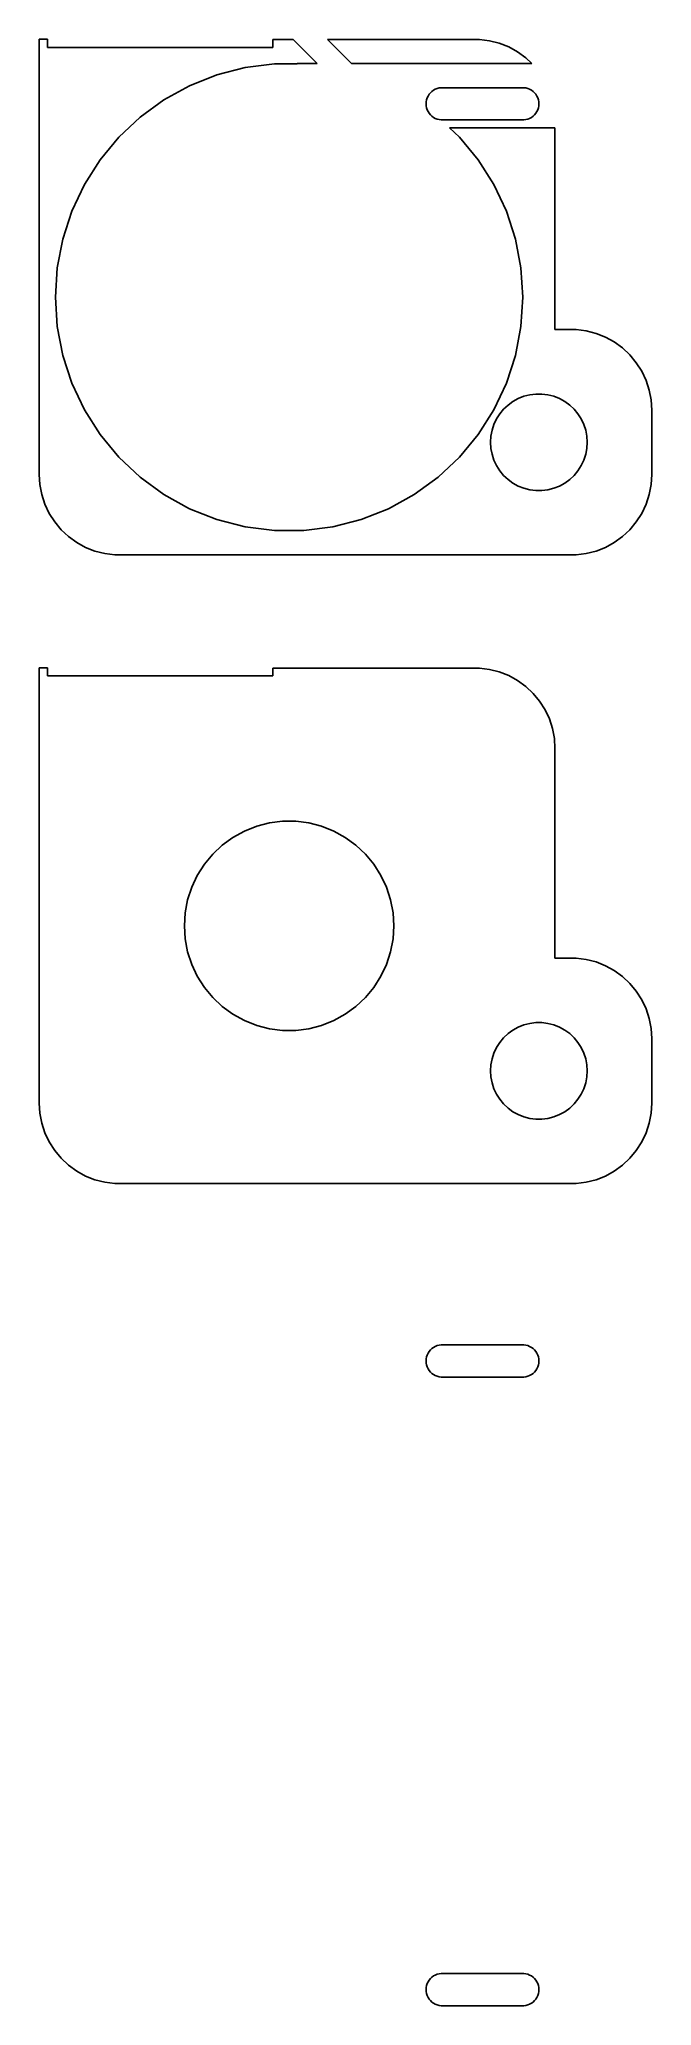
# Model space of a CAD drawing. Header units: metres. Extents: x -16 to 22, y 11 to 133.
import ezdxf

# ---------------------------------------------------------------- set-up
doc = ezdxf.new("R2010")
doc.units = ezdxf.units.M

msp = doc.modelspace()

# ---------------------------------------------------------------- linework, layer by layer
for p, q in [((-15.5, 133), (-16, 133)), ((-16, 133), (-16, 106)), ((-15.5, 132.5), (-15.5, 133)), ((-0.24013, 132.99), (-1.5, 132.99)), ((-1.5, 132.99), (-1.5, 132.5)), ((1.24998, 131.5), (-0.24013, 132.99)), ((11.3139, 132.99), (1.88118, 132.99)), ((1.88118, 132.99), (3.37131, 131.5)), ((11.9369, 132.911), (11.3139, 132.99)), ((-1.5, 132.5), (-15.5, 132.5)), ((12.5451, 132.755), (11.9369, 132.911)), ((13.1289, 132.524), (12.5451, 132.755)), ((13.6791, 132.222), (13.1289, 132.524)), ((14.1871, 131.853), (13.6791, 132.222)), ((14.5626, 131.5), (14.1871, 131.853)), ((-6.6738, 130.12), (-4.98074, 130.79)), ((-4.98074, 130.79), (-3.21703, 131.243)), ((-3.21703, 131.243), (-1.41046, 131.471)), ((-1.41046, 131.471), (0, 131.471)), ((0, 131.471), (0, 131.5)), ((0, 131.5), (1.24998, 131.5)), ((3.37131, 131.5), (14.5626, 131.5)), ((-8.26949, 129.243), (-6.6738, 130.12)), ((8.07022, 129.368), (8.0314, 129.249)), ((8.12369, 129.482), (8.07022, 129.368)), ((8.19098, 129.588), (8.12369, 129.482)), ((8.27103, 129.685), (8.19098, 129.588)), ((8.36256, 129.771), (8.27103, 129.685)), ((8.46417, 129.844), (8.36256, 129.771)), ((8.57422, 129.905), (8.46417, 129.844)), ((8.69098, 129.951), (8.57422, 129.905)), ((8.81261, 129.982), (8.69098, 129.951)), ((8.93721, 129.998), (8.81261, 129.982)), ((14.0628, 129.998), (8.93721, 129.998)), ((14.1874, 129.982), (14.0628, 129.998)), ((14.309, 129.951), (14.1874, 129.982)), ((14.4258, 129.905), (14.309, 129.951)), ((14.5358, 129.844), (14.4258, 129.905)), ((14.6374, 129.771), (14.5358, 129.844)), ((14.729, 129.685), (14.6374, 129.771)), ((14.809, 129.588), (14.729, 129.685)), ((14.8763, 129.482), (14.809, 129.588)), ((14.9298, 129.368), (14.8763, 129.482)), ((14.9686, 129.249), (14.9298, 129.368)), ((-11.07, 126.926), (-9.74265, 128.172)), ((-9.74265, 128.172), (-8.26949, 129.243)), ((8.00787, 129.125), (8, 129)), ((8, 129), (8.00787, 128.875)), ((8.0314, 129.249), (8.00787, 129.125)), ((8.00787, 128.875), (8.0314, 128.751)), ((8.0314, 128.751), (8.07022, 128.632)), ((8.07022, 128.632), (8.12369, 128.518)), ((8.12369, 128.518), (8.19098, 128.412)), ((8.19098, 128.412), (8.27103, 128.315)), ((8.27103, 128.315), (8.36256, 128.229)), ((8.36256, 128.229), (8.46417, 128.156)), ((8.46417, 128.156), (8.57422, 128.095)), ((14.4258, 128.095), (14.5358, 128.156)), ((14.5358, 128.156), (14.6374, 128.229)), ((14.6374, 128.229), (14.729, 128.315)), ((14.729, 128.315), (14.809, 128.412)), ((14.809, 128.412), (14.8763, 128.518)), ((14.8763, 128.518), (14.9298, 128.632)), ((14.9298, 128.632), (14.9686, 128.751)), ((14.9921, 129.125), (14.9686, 129.249)), ((14.9686, 128.751), (14.9921, 128.875)), ((15, 129), (14.9921, 129.125)), ((14.9921, 128.875), (15, 129)), ((-12.2307, 125.523), (-11.07, 126.926)), ((8.57422, 128.095), (8.69098, 128.049)), ((8.69098, 128.049), (8.81261, 128.018)), ((8.81261, 128.018), (8.93721, 128.002)), ((8.93721, 128.002), (14.0628, 128.002)), ((16, 127.5), (9.45872, 127.5)), ((9.45872, 127.5), (10.07, 126.926)), ((10.07, 126.926), (11.2307, 125.523)), ((14.0628, 128.002), (14.1874, 128.018)), ((14.1874, 128.018), (14.309, 128.049)), ((14.309, 128.049), (14.4258, 128.095)), ((16, 114.99), (16, 127.5)), ((-13.2064, 123.985), (-12.2307, 125.523)), ((11.2307, 125.523), (12.2064, 123.985)), ((-13.9818, 122.338), (-13.2064, 123.985)), ((12.2064, 123.985), (12.9818, 122.338)), ((-14.5444, 120.606), (-13.9818, 122.338)), ((12.9818, 122.338), (13.5444, 120.606)), ((-14.8857, 118.817), (-14.5444, 120.606)), ((13.5444, 120.606), (13.8857, 118.817)), ((-15, 117), (-14.8857, 118.817)), ((13.8857, 118.817), (14, 117)), ((-14.8857, 115.183), (-15, 117)), ((14, 117), (13.8857, 115.183)), ((-14.5444, 113.394), (-14.8857, 115.183)), ((13.8857, 115.183), (13.5444, 113.394)), ((17.3139, 114.99), (16, 114.99)), ((17.9369, 114.911), (17.3139, 114.99)), ((18.5451, 114.755), (17.9369, 114.911)), ((19.1289, 114.524), (18.5451, 114.755)), ((19.6791, 114.222), (19.1289, 114.524)), ((20.1871, 113.853), (19.6791, 114.222)), ((20.6448, 113.423), (20.1871, 113.853)), ((-13.9818, 111.662), (-14.5444, 113.394)), ((13.5444, 113.394), (12.9818, 111.662)), ((21.0451, 112.939), (20.6448, 113.423)), ((21.3815, 112.409), (21.0451, 112.939)), ((21.6489, 111.841), (21.3815, 112.409)), ((-13.2064, 110.015), (-13.9818, 111.662)), ((12.9818, 111.662), (12.2064, 110.015)), ((21.8429, 111.243), (21.6489, 111.841)), ((21.9606, 110.627), (21.8429, 111.243)), ((-12.2307, 108.477), (-13.2064, 110.015)), ((12.2064, 110.015), (11.2307, 108.477)), ((12.5729, 109.763), (12.8131, 110.054)), ((12.8131, 110.054), (13.0877, 110.312)), ((13.0877, 110.312), (13.3925, 110.533)), ((13.3925, 110.533), (13.7227, 110.714)), ((13.7227, 110.714), (14.0729, 110.853)), ((14.0729, 110.853), (14.4379, 110.947)), ((14.4379, 110.947), (14.8116, 110.994)), ((14.8116, 110.994), (15.1884, 110.994)), ((15.1884, 110.994), (15.5621, 110.947)), ((15.5621, 110.947), (15.927, 110.853)), ((15.927, 110.853), (16.2773, 110.714)), ((16.2773, 110.714), (16.6075, 110.533)), ((16.6075, 110.533), (16.9123, 110.312)), ((16.9123, 110.312), (17.1869, 110.054)), ((17.1869, 110.054), (17.427, 109.763)), ((22, 110), (21.9606, 110.627)), ((22, 106), (22, 110)), ((12.0237, 108.376), (12.0942, 108.746)), ((12.0942, 108.746), (12.2107, 109.104)), ((12.2107, 109.104), (12.3711, 109.445)), ((12.3711, 109.445), (12.5729, 109.763)), ((17.427, 109.763), (17.6289, 109.445)), ((17.6289, 109.445), (17.7893, 109.104)), ((17.7893, 109.104), (17.9057, 108.746)), ((17.9057, 108.746), (17.9763, 108.376)), ((-11.07, 107.074), (-12.2307, 108.477)), ((11.2307, 108.477), (10.07, 107.074)), ((12, 108), (12.0237, 108.376)), ((12.0237, 107.624), (12, 108)), ((12.0942, 107.254), (12.0237, 107.624)), ((17.9763, 107.624), (17.9057, 107.254)), ((17.9763, 108.376), (18, 108)), ((18, 108), (17.9763, 107.624)), ((-9.74265, 105.828), (-11.07, 107.074)), ((10.07, 107.074), (8.74265, 105.828)), ((12.2107, 106.896), (12.0942, 107.254)), ((12.3711, 106.555), (12.2107, 106.896)), ((12.5729, 106.237), (12.3711, 106.555)), ((12.8131, 105.946), (12.5729, 106.237)), ((17.427, 106.237), (17.1869, 105.946)), ((17.6289, 106.555), (17.427, 106.237)), ((17.7893, 106.896), (17.6289, 106.555)), ((17.9057, 107.254), (17.7893, 106.896)), ((-16, 106), (-15.9606, 105.373)), ((-15.9606, 105.373), (-15.8429, 104.757)), ((-8.26949, 104.757), (-9.74265, 105.828)), ((8.74265, 105.828), (7.26949, 104.757)), ((13.0877, 105.688), (12.8131, 105.946)), ((13.3925, 105.467), (13.0877, 105.688)), ((13.7227, 105.286), (13.3925, 105.467)), ((14.0729, 105.147), (13.7227, 105.286)), ((14.4379, 105.053), (14.0729, 105.147)), ((14.8116, 105.006), (14.4379, 105.053)), ((15.1884, 105.006), (14.8116, 105.006)), ((15.5621, 105.053), (15.1884, 105.006)), ((15.927, 105.147), (15.5621, 105.053)), ((16.2773, 105.286), (15.927, 105.147)), ((16.6075, 105.467), (16.2773, 105.286)), ((16.9123, 105.688), (16.6075, 105.467)), ((17.1869, 105.946), (16.9123, 105.688)), ((21.8429, 104.757), (21.9606, 105.373)), ((21.9606, 105.373), (22, 106)), ((-15.8429, 104.757), (-15.6489, 104.159)), ((-15.6489, 104.159), (-15.3815, 103.591)), ((-6.6738, 103.88), (-8.26949, 104.757)), ((-4.98074, 103.21), (-6.6738, 103.88)), ((5.6738, 103.88), (3.98074, 103.21)), ((7.26949, 104.757), (5.6738, 103.88)), ((21.3815, 103.591), (21.6489, 104.159)), ((21.6489, 104.159), (21.8429, 104.757)), ((-15.3815, 103.591), (-15.0451, 103.061)), ((-15.0451, 103.061), (-14.6448, 102.577)), ((-14.6448, 102.577), (-14.1871, 102.147)), ((-3.21703, 102.757), (-4.98074, 103.21)), ((-1.41046, 102.529), (-3.21703, 102.757)), ((0.41046, 102.529), (-1.41046, 102.529)), ((2.21703, 102.757), (0.41046, 102.529)), ((3.98074, 103.21), (2.21703, 102.757)), ((20.1871, 102.147), (20.6448, 102.577)), ((20.6448, 102.577), (21.0451, 103.061)), ((21.0451, 103.061), (21.3815, 103.591)), ((-14.1871, 102.147), (-13.6791, 101.778)), ((-13.6791, 101.778), (-13.1289, 101.476)), ((-13.1289, 101.476), (-12.5451, 101.245)), ((18.5451, 101.245), (19.1289, 101.476)), ((19.1289, 101.476), (19.6791, 101.778)), ((19.6791, 101.778), (20.1871, 102.147)), ((-12.5451, 101.245), (-11.9369, 101.089)), ((-11.9369, 101.089), (-11.3139, 101.01)), ((-11.3139, 101.01), (17.3139, 101.01)), ((17.3139, 101.01), (17.9369, 101.089)), ((17.9369, 101.089), (18.5451, 101.245)), ((-15.5, 94), (-16, 94)), ((-16, 94), (-16, 67)), ((-15.5, 93.5), (-15.5, 94)), ((11.3139, 93.9901), (-1.5, 93.9901)), ((-1.5, 93.9901), (-1.5, 93.5)), ((11.9369, 93.9114), (11.3139, 93.9901)), ((-1.5, 93.5), (-15.5, 93.5)), ((12.5451, 93.7553), (11.9369, 93.9114)), ((13.1289, 93.5241), (12.5451, 93.7553)), ((13.6791, 93.2216), (13.1289, 93.5241)), ((14.1871, 92.8526), (13.6791, 93.2216)), ((14.6448, 92.4227), (14.1871, 92.8526)), ((15.0451, 91.9389), (14.6448, 92.4227)), ((15.3815, 91.4088), (15.0451, 91.9389)), ((15.6489, 90.8406), (15.3815, 91.4088)), ((15.8429, 90.2434), (15.6489, 90.8406)), ((15.9606, 89.6267), (15.8429, 90.2434)), ((16, 89), (15.9606, 89.6267)), ((16, 75.9901), (16, 89)), ((-3.26756, 83.8814), (-2.50861, 84.1819)), ((-2.50861, 84.1819), (-1.71797, 84.3849)), ((-1.71797, 84.3849), (-0.90813, 84.4872)), ((-0.90813, 84.4872), (-0.09186, 84.4872)), ((-0.09186, 84.4872), (0.71797, 84.3849)), ((0.71797, 84.3849), (1.50861, 84.1819)), ((1.50861, 84.1819), (2.26756, 83.8814)), ((-5.23828, 82.4496), (-4.64325, 83.0083)), ((-4.64325, 83.0083), (-3.98286, 83.4881)), ((-3.98286, 83.4881), (-3.26756, 83.8814)), ((2.26756, 83.8814), (2.98286, 83.4881)), ((2.98286, 83.4881), (3.64325, 83.0083)), ((3.64325, 83.0083), (4.23828, 82.4496)), ((-6.19598, 81.1314), (-5.75861, 81.8206)), ((-5.75861, 81.8206), (-5.23828, 82.4496)), ((4.23828, 82.4496), (4.75861, 81.8206)), ((4.75861, 81.8206), (5.19598, 81.1314)), ((-6.54353, 80.3928), (-6.19598, 81.1314)), ((5.19598, 81.1314), (5.54353, 80.3928)), ((-6.94873, 78.8147), (-6.79578, 79.6165)), ((-6.79578, 79.6165), (-6.54353, 80.3928)), ((5.54353, 80.3928), (5.79578, 79.6165)), ((5.79578, 79.6165), (5.94873, 78.8147)), ((-7, 78), (-6.94873, 78.8147)), ((5.94873, 78.8147), (6, 78)), ((-6.94873, 77.1853), (-7, 78)), ((-6.79578, 76.3835), (-6.94873, 77.1853)), ((5.94873, 77.1853), (5.79578, 76.3835)), ((6, 78), (5.94873, 77.1853)), ((-6.54353, 75.6072), (-6.79578, 76.3835)), ((5.79578, 76.3835), (5.54353, 75.6072)), ((17.3139, 75.9901), (16, 75.9901)), ((17.9369, 75.9114), (17.3139, 75.9901)), ((18.5451, 75.7553), (17.9369, 75.9114)), ((19.1289, 75.5241), (18.5451, 75.7553)), ((-6.19598, 74.8686), (-6.54353, 75.6072)), ((-5.75861, 74.1794), (-6.19598, 74.8686)), ((5.19598, 74.8686), (4.75861, 74.1794)), ((5.54353, 75.6072), (5.19598, 74.8686)), ((19.6791, 75.2216), (19.1289, 75.5241)), ((20.1871, 74.8526), (19.6791, 75.2216)), ((20.6448, 74.4227), (20.1871, 74.8526)), ((21.0451, 73.9389), (20.6448, 74.4227)), ((-5.23828, 73.5504), (-5.75861, 74.1794)), ((-4.64325, 72.9917), (-5.23828, 73.5504)), ((4.23828, 73.5504), (3.64325, 72.9917)), ((4.75861, 74.1794), (4.23828, 73.5504)), ((21.3815, 73.4088), (21.0451, 73.9389)), ((21.6489, 72.8406), (21.3815, 73.4088)), ((-3.98286, 72.5119), (-4.64325, 72.9917)), ((-3.26756, 72.1186), (-3.98286, 72.5119)), ((-2.50861, 71.8181), (-3.26756, 72.1186)), ((2.26756, 72.1186), (1.50861, 71.8181)), ((2.98286, 72.5119), (2.26756, 72.1186)), ((3.64325, 72.9917), (2.98286, 72.5119)), ((14.4379, 71.9469), (14.8116, 71.9941)), ((14.8116, 71.9941), (15.1884, 71.9941)), ((15.1884, 71.9941), (15.5621, 71.9469)), ((21.8429, 72.2435), (21.6489, 72.8406)), ((21.9606, 71.6267), (21.8429, 72.2435)), ((-1.71797, 71.6151), (-2.50861, 71.8181)), ((-0.90813, 71.5128), (-1.71797, 71.6151)), ((-0.09186, 71.5128), (-0.90813, 71.5128)), ((0.71797, 71.6151), (-0.09186, 71.5128)), ((1.50861, 71.8181), (0.71797, 71.6151)), ((12.3711, 70.4453), (12.5729, 70.7634)), ((12.5729, 70.7634), (12.8131, 71.0536)), ((12.8131, 71.0536), (13.0877, 71.3116)), ((13.0877, 71.3116), (13.3925, 71.533)), ((13.3925, 71.533), (13.7227, 71.7145)), ((13.7227, 71.7145), (14.0729, 71.8532)), ((14.0729, 71.8532), (14.4379, 71.9469)), ((15.5621, 71.9469), (15.927, 71.8532)), ((15.927, 71.8532), (16.2773, 71.7145)), ((16.2773, 71.7145), (16.6075, 71.533)), ((16.6075, 71.533), (16.9123, 71.3116)), ((16.9123, 71.3116), (17.1869, 71.0536)), ((17.1869, 71.0536), (17.427, 70.7634)), ((17.427, 70.7634), (17.6289, 70.4453)), ((22, 71), (21.9606, 71.6267)), ((22, 67), (22, 71)), ((12.0237, 69.376), (12.0942, 69.7461)), ((12.0942, 69.7461), (12.2107, 70.1044)), ((12.2107, 70.1044), (12.3711, 70.4453)), ((17.6289, 70.4453), (17.7893, 70.1044)), ((17.7893, 70.1044), (17.9057, 69.7461)), ((17.9057, 69.7461), (17.9763, 69.376)), ((12, 69), (12.0237, 69.376)), ((12.0237, 68.624), (12, 69)), ((12.0942, 68.2539), (12.0237, 68.624)), ((17.9763, 68.624), (17.9057, 68.2539)), ((17.9763, 69.376), (18, 69)), ((18, 69), (17.9763, 68.624)), ((12.2107, 67.8956), (12.0942, 68.2539)), ((12.3711, 67.5547), (12.2107, 67.8956)), ((12.5729, 67.2366), (12.3711, 67.5547)), ((12.8131, 66.9464), (12.5729, 67.2366)), ((17.427, 67.2366), (17.1869, 66.9464)), ((17.6289, 67.5547), (17.427, 67.2366)), ((17.7893, 67.8956), (17.6289, 67.5547)), ((17.9057, 68.2539), (17.7893, 67.8956)), ((-16, 67), (-15.9606, 66.3733)), ((-15.9606, 66.3733), (-15.8429, 65.7566)), ((13.0877, 66.6885), (12.8131, 66.9464)), ((13.3925, 66.467), (13.0877, 66.6885)), ((13.7227, 66.2855), (13.3925, 66.467)), ((14.0729, 66.1468), (13.7227, 66.2855)), ((14.4379, 66.0531), (14.0729, 66.1468)), ((14.8116, 66.0059), (14.4379, 66.0531)), ((15.1884, 66.0059), (14.8116, 66.0059)), ((15.5621, 66.0531), (15.1884, 66.0059)), ((15.927, 66.1468), (15.5621, 66.0531)), ((16.2773, 66.2855), (15.927, 66.1468)), ((16.6075, 66.467), (16.2773, 66.2855)), ((16.9123, 66.6885), (16.6075, 66.467)), ((17.1869, 66.9464), (16.9123, 66.6885)), ((21.8429, 65.7566), (21.9606, 66.3733)), ((21.9606, 66.3733), (22, 67)), ((-15.8429, 65.7566), (-15.6489, 65.1594)), ((-15.6489, 65.1594), (-15.3815, 64.5912)), ((21.3815, 64.5912), (21.6489, 65.1594)), ((21.6489, 65.1594), (21.8429, 65.7566)), ((-15.3815, 64.5912), (-15.0451, 64.0611)), ((-15.0451, 64.0611), (-14.6448, 63.5773)), ((-14.6448, 63.5773), (-14.1871, 63.1474)), ((20.1871, 63.1474), (20.6448, 63.5773)), ((20.6448, 63.5773), (21.0451, 64.0611)), ((21.0451, 64.0611), (21.3815, 64.5912)), ((-14.1871, 63.1474), (-13.6791, 62.7784)), ((-13.6791, 62.7784), (-13.1289, 62.4759)), ((-13.1289, 62.4759), (-12.5451, 62.2447)), ((-12.5451, 62.2447), (-11.9369, 62.0886)), ((17.9369, 62.0886), (18.5451, 62.2447)), ((18.5451, 62.2447), (19.1289, 62.4759)), ((19.1289, 62.4759), (19.6791, 62.7784)), ((19.6791, 62.7784), (20.1871, 63.1474)), ((-11.9369, 62.0886), (-11.3139, 62.0099)), ((-11.3139, 62.0099), (17.3139, 62.0099)), ((17.3139, 62.0099), (17.9369, 62.0886)), ((8.0314, 51.2487), (8.00787, 51.1253)), ((8.07022, 51.3681), (8.0314, 51.2487)), ((8.12369, 51.4818), (8.07022, 51.3681)), ((8.19098, 51.5878), (8.12369, 51.4818)), ((8.27103, 51.6845), (8.19098, 51.5878)), ((8.36256, 51.7705), (8.27103, 51.6845)), ((8.46417, 51.8443), (8.36256, 51.7705)), ((8.57422, 51.9048), (8.46417, 51.8443)), ((8.69098, 51.951), (8.57422, 51.9048)), ((8.81261, 51.9823), (8.69098, 51.951)), ((8.93721, 51.998), (8.81261, 51.9823)), ((14.0628, 51.998), (8.93721, 51.998)), ((14.1874, 51.9823), (14.0628, 51.998)), ((14.309, 51.951), (14.1874, 51.9823)), ((14.4258, 51.9048), (14.309, 51.951)), ((14.5358, 51.8443), (14.4258, 51.9048)), ((14.6374, 51.7705), (14.5358, 51.8443)), ((14.729, 51.6845), (14.6374, 51.7705)), ((14.809, 51.5878), (14.729, 51.6845)), ((14.8763, 51.4818), (14.809, 51.5878)), ((14.9298, 51.3681), (14.8763, 51.4818)), ((14.9686, 51.2487), (14.9298, 51.3681)), ((14.9921, 51.1253), (14.9686, 51.2487)), ((8.00787, 51.1253), (8, 51)), ((8, 51), (8.00787, 50.8747)), ((8.00787, 50.8747), (8.0314, 50.7513)), ((8.0314, 50.7513), (8.07022, 50.6319)), ((8.07022, 50.6319), (8.12369, 50.5182)), ((8.12369, 50.5182), (8.19098, 50.4122)), ((8.19098, 50.4122), (8.27103, 50.3154)), ((8.27103, 50.3154), (8.36256, 50.2295)), ((8.36256, 50.2295), (8.46417, 50.1557)), ((8.46417, 50.1557), (8.57422, 50.0952)), ((8.57422, 50.0952), (8.69098, 50.0489)), ((8.69098, 50.0489), (8.81261, 50.0177)), ((14.1874, 50.0177), (14.309, 50.0489)), ((14.309, 50.0489), (14.4258, 50.0952)), ((14.4258, 50.0952), (14.5358, 50.1557)), ((14.5358, 50.1557), (14.6374, 50.2295)), ((14.6374, 50.2295), (14.729, 50.3154)), ((14.729, 50.3154), (14.809, 50.4122)), ((14.809, 50.4122), (14.8763, 50.5182)), ((14.8763, 50.5182), (14.9298, 50.6319)), ((14.9298, 50.6319), (14.9686, 50.7513)), ((14.9686, 50.7513), (14.9921, 50.8747)), ((15, 51), (14.9921, 51.1253)), ((14.9921, 50.8747), (15, 51)), ((8.81261, 50.0177), (8.93721, 50.002)), ((8.93721, 50.002), (14.0628, 50.002)), ((14.0628, 50.002), (14.1874, 50.0177)), ((8.0314, 12.2487), (8.00787, 12.1253)), ((8.07022, 12.3681), (8.0314, 12.2487)), ((8.12369, 12.4818), (8.07022, 12.3681)), ((8.19098, 12.5878), (8.12369, 12.4818)), ((8.27103, 12.6845), (8.19098, 12.5878)), ((8.36256, 12.7705), (8.27103, 12.6845)), ((8.46417, 12.8443), (8.36256, 12.7705)), ((8.57422, 12.9048), (8.46417, 12.8443)), ((8.69098, 12.951), (8.57422, 12.9048)), ((8.81261, 12.9823), (8.69098, 12.951)), ((8.93721, 12.998), (8.81261, 12.9823)), ((14.0628, 12.998), (8.93721, 12.998)), ((14.1874, 12.9823), (14.0628, 12.998)), ((14.309, 12.951), (14.1874, 12.9823)), ((14.4258, 12.9048), (14.309, 12.951)), ((14.5358, 12.8443), (14.4258, 12.9048)), ((14.6374, 12.7705), (14.5358, 12.8443)), ((14.729, 12.6845), (14.6374, 12.7705)), ((14.809, 12.5878), (14.729, 12.6845)), ((14.8763, 12.4818), (14.809, 12.5878)), ((14.9298, 12.3681), (14.8763, 12.4818)), ((14.9686, 12.2487), (14.9298, 12.3681)), ((14.9921, 12.1253), (14.9686, 12.2487)), ((8.00787, 12.1253), (8, 12)), ((8, 12), (8.00787, 11.8747)), ((8.00787, 11.8747), (8.0314, 11.7513)), ((8.0314, 11.7513), (8.07022, 11.6319)), ((8.07022, 11.6319), (8.12369, 11.5182)), ((8.12369, 11.5182), (8.19098, 11.4122)), ((8.19098, 11.4122), (8.27103, 11.3154)), ((8.27103, 11.3154), (8.36256, 11.2295)), ((8.36256, 11.2295), (8.46417, 11.1557)), ((8.46417, 11.1557), (8.57422, 11.0952)), ((8.57422, 11.0952), (8.69098, 11.0489)), ((8.69098, 11.0489), (8.81261, 11.0177)), ((8.81261, 11.0177), (8.93721, 11.002)), ((8.93721, 11.002), (14.0628, 11.002)), ((14.0628, 11.002), (14.1874, 11.0177)), ((14.1874, 11.0177), (14.309, 11.0489)), ((14.309, 11.0489), (14.4258, 11.0952)), ((14.4258, 11.0952), (14.5358, 11.1557)), ((14.5358, 11.1557), (14.6374, 11.2295)), ((14.6374, 11.2295), (14.729, 11.3154)), ((14.729, 11.3154), (14.809, 11.4122)), ((14.809, 11.4122), (14.8763, 11.5182)), ((14.8763, 11.5182), (14.9298, 11.6319)), ((14.9298, 11.6319), (14.9686, 11.7513)), ((14.9686, 11.7513), (14.9921, 11.8747)), ((15, 12), (14.9921, 12.1253)), ((14.9921, 11.8747), (15, 12))]:
    msp.add_line(p, q)

doc.saveas('drawing.dxf')
